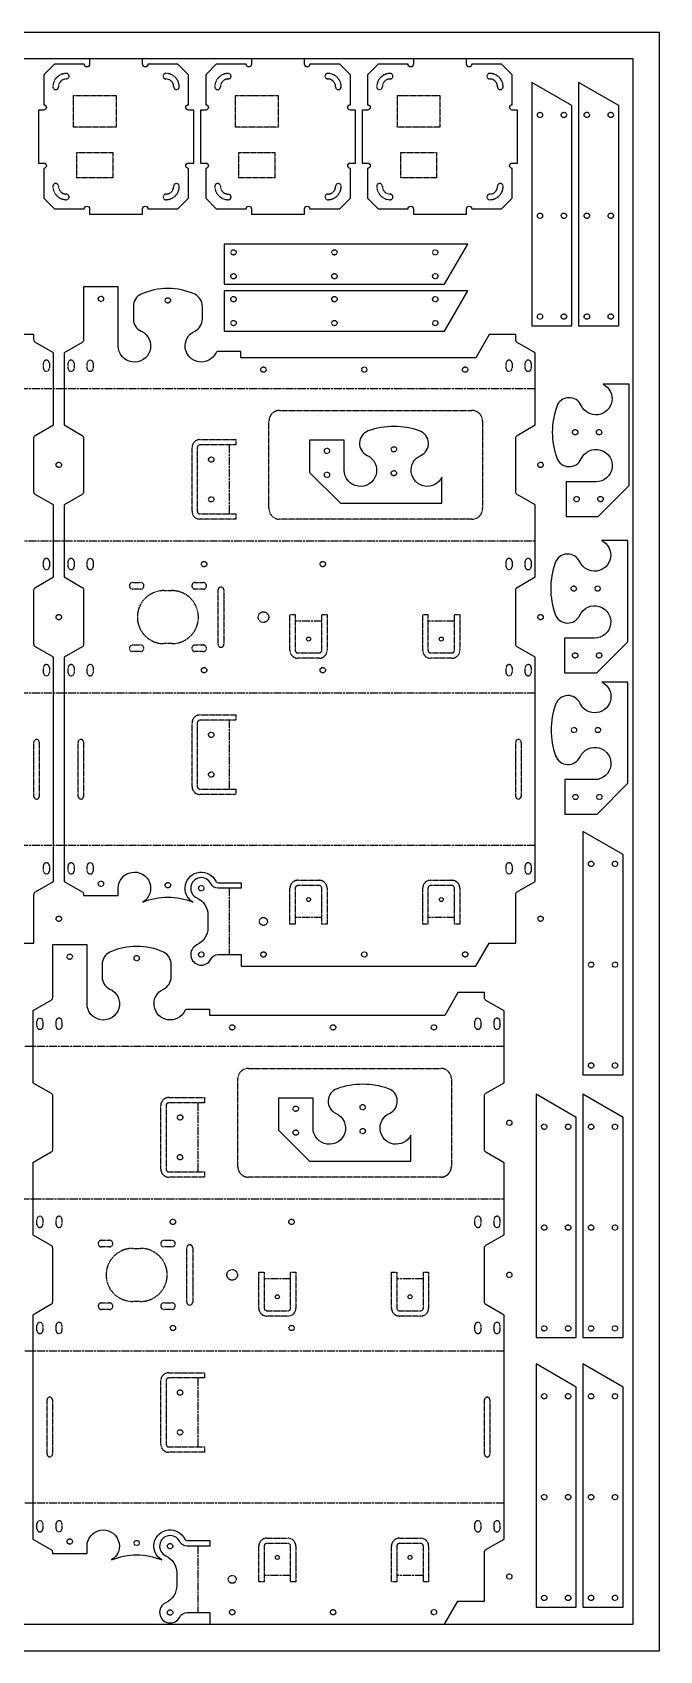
# Model space of a CAD drawing. Header units: millimetres. Extents: x -75 to 1145, y -98 to 1122.
# Drawn here: x 673 to 1145, y -98 to 1122 of the extents above; entities that cross this region are included whole.
import ezdxf

# ---------------------------------------------------------------- set-up
doc = ezdxf.new("R2010")
doc.units = ezdxf.units.MM
doc.linetypes.add('CHAIN', pattern=[0.7087, 0.4724, -0.0591, 0.1181, -0.0591])
for name, color, linetype, lineweight in [('Eje de pliegue (ISO)', 2, 'CHAIN', 25), ('fija', 5, 'CHAIN', 25), ('int', 1, 'CHAIN', 25)]:
    doc.layers.add(name, color=color, linetype=linetype, lineweight=lineweight)
doc.layers.add('perfo3mm', color=4, linetype='Continuous')
doc.layers.add('plancha', color=4, linetype='Continuous')

msp = doc.modelspace()

# ---------------------------------------------------------------- linework, layer by layer
for points in [[(794.4, 1023.9), (794.4, 1063.9), (790.4, 1063.9, -1), (790.4, 1067.9), (790.4, 1090.4), (782.4, 1098.4), (759.9, 1098.4, -1), (755.9, 1098.4), (755.9, 1102.4), (715.9, 1102.4), (715.9, 1098.4, -1), (711.9, 1098.4), (689.4, 1098.4), (681.4, 1090.4), (681.4, 1067.9, -1), (681.4, 1063.9), (677.4, 1063.9), (677.4, 1023.9), (681.4, 1023.9, -1), (681.4, 1019.9), (681.4, 997.4), (689.4, 989.4), (711.9, 989.4, -1), (715.9, 989.4), (715.9, 985.4), (755.9, 985.4), (755.9, 989.4, -1), (759.9, 989.4), (782.4, 989.4), (790.4, 997.4), (790.4, 1019.9, -1), (790.4, 1023.9)], [(916.4, 1023.9), (916.4, 1063.9), (912.4, 1063.9, -1), (912.4, 1067.9), (912.4, 1090.4), (904.4, 1098.4), (881.9, 1098.4, -1), (877.9, 1098.4), (877.9, 1102.4), (837.9, 1102.4), (837.9, 1098.4, -1), (833.9, 1098.4), (811.4, 1098.4), (803.4, 1090.4), (803.4, 1067.9, -1), (803.4, 1063.9), (799.4, 1063.9), (799.4, 1023.9), (803.4, 1023.9, -1), (803.4, 1019.9), (803.4, 997.4), (811.4, 989.4), (833.9, 989.4, -1), (837.9, 989.4), (837.9, 985.4), (877.9, 985.4), (877.9, 989.4, -1), (881.9, 989.4), (904.4, 989.4), (912.4, 997.4), (912.4, 1019.9, -1), (912.4, 1023.9)], [(1038.4, 1023.9), (1038.4, 1063.9), (1034.4, 1063.9, -1), (1034.4, 1067.9), (1034.4, 1090.4), (1026.4, 1098.4), (1003.9, 1098.4, -1), (999.9, 1098.4), (999.9, 1102.4), (959.9, 1102.4), (959.9, 1098.4, -1), (955.9, 1098.4), (933.4, 1098.4), (925.4, 1090.4), (925.4, 1067.9, -1), (925.4, 1063.9), (921.4, 1063.9), (921.4, 1023.9), (925.4, 1023.9, -1), (925.4, 1019.9), (925.4, 997.4), (933.4, 989.4), (955.9, 989.4, -1), (959.9, 989.4), (959.9, 985.4), (999.9, 985.4), (999.9, 989.4, -1), (1003.9, 989.4), (1026.4, 989.4), (1034.4, 997.4), (1034.4, 1019.9, -1), (1034.4, 1023.9)], [(1051.7, 482.4), (1051.7, 651.4), (1038.1, 659.2, -0.267949), (1037, 661.1), (1037, 702.1, -0.267949), (1038.1, 704), (1051.7, 711.9), (1051.7, 766.2), (1038, 774.1, -0.267949), (1037, 775.9), (1037, 816.9, -0.267949), (1038, 818.6), (1051.7, 826.5), (1051.7, 880.8), (1038.1, 888.7, -0.267949), (1037, 890.6), (1037, 894.6), (1017, 894.6), (1007, 877.2), (830, 877.2), (830, 881.9), (812.9, 881.9, 0.287272), (811.1, 880.7, -1.423241), (795.1, 897.2, 0.293925), (800.9, 906.3), (800.9, 915.9, 0.293925), (795.1, 925, 0.216961), (754.8, 925, 0.293925), (748.9, 915.9), (748.9, 906.3, 0.293925), (754.8, 897.2, -1.832561), (737.5, 886.1), (737.5, 930.5), (711.4, 930.5), (711.4, 890.6, -0.267949), (710.3, 888.7), (696.7, 880.8), (696.7, 826.5), (710.4, 818.6, -0.267949), (711.4, 816.9), (711.4, 775.9, -0.267949), (710.4, 774.1), (696.7, 766.2), (696.7, 711.9), (710.3, 704, -0.267949), (711.4, 702.1), (711.4, 661.1, -0.267949), (710.3, 659.2), (696.7, 651.4), (696.7, 482.4), (710.3, 474.6, -0.267949), (711.4, 472.7), (711.4, 471.7), (737.5, 471.7), (737.5, 477.2, -1.713898), (756, 466.7, -0.20201), (793.8, 466.7, -1.339934), (811.1, 482.5, 0.287272), (812.9, 481.4), (830.1, 481.4), (830.1, 477.2), (812.9, 477.2, -0.287272), (807.3, 480.7, 1.423241), (796.8, 469.9, -0.293925), (805.1, 457), (805.1, 447.4, -0.293925), (796.8, 434.5, 1.423241), (807.3, 423.7, -0.287272), (812.9, 427.2), (830.1, 427.2), (830.1, 418.4), (1006.9, 418.4), (1017, 435.8), (1037, 435.8), (1037, 472.7, -0.267949), (1038.1, 474.6)], [(1102.8, 857.2, -1.423241), (1086.4, 841.2, 0.674674), (1067.9, 840.4, 0.171755), (1067.9, 801.7, 0.674674), (1086.4, 800.9, -1.832561), (1097.5, 783.6), (1074.9, 783.6), (1074.9, 757.5), (1099.2, 757.5), (1122.5, 780.8), (1122.5, 857.2)], [(981.4, 787, -1.423241), (965.4, 803.5, 0.674674), (964.6, 822, 0.171755), (925.9, 822, 0.674674), (925.1, 803.5, -1.832561), (907.8, 792.4), (907.8, 814.9), (881.7, 814.9), (881.7, 790.7), (905, 767.4), (981.4, 767.4)], [(1101.7, 739.3, -1.423241), (1085.3, 723.3, 0.674674), (1066.7, 722.5, 0.171755), (1066.7, 683.8, 0.674674), (1085.3, 683, -1.832561), (1096.4, 665.7), (1073.8, 665.7), (1073.8, 639.6), (1098.1, 639.6), (1121.4, 662.9), (1121.4, 739.3)], [(1101.9, 632.6, -1.423241), (1085.5, 616.6, 0.674674), (1067, 615.8, 0.171755), (1067, 577.1, 0.674674), (1085.5, 576.3, -1.832561), (1096.6, 559.1), (1074, 559.1), (1074, 533), (1098.3, 533), (1121.6, 556.3), (1121.6, 632.6)], [(1028.2, -13.5), (1028.2, 155.4), (1014.6, 163.3, -0.267949), (1013.5, 165.2), (1013.5, 206.2, -0.267949), (1014.6, 208.1), (1028.2, 215.9), (1028.2, 270.3), (1014.5, 278.2, -0.267949), (1013.5, 279.9), (1013.5, 320.9, -0.267949), (1014.5, 322.6), (1028.2, 330.6), (1028.2, 384.9), (1014.6, 392.7, -0.267949), (1013.5, 394.6), (1013.5, 398.6), (993.5, 398.6), (983.5, 381.2), (806.5, 381.2), (806.5, 385.9), (789.4, 385.9, 0.287272), (787.6, 384.8, -1.423241), (771.6, 401.2, 0.293925), (777.4, 410.3), (777.4, 419.9, 0.293925), (771.6, 429, 0.216961), (731.3, 429, 0.293925), (725.4, 419.9), (725.4, 410.3, 0.293925), (731.3, 401.2, -1.832561), (714, 390.1), (714, 434.5), (687.9, 434.5), (687.9, 394.6, -0.267949), (686.8, 392.7), (673.2, 384.9), (673.2, 330.6), (686.9, 322.6, -0.267949), (687.9, 320.9), (687.9, 279.9, -0.267949), (686.9, 278.2), (673.2, 270.3), (673.2, 215.9), (686.8, 208.1, -0.267949), (687.9, 206.2), (687.9, 165.2, -0.267949), (686.8, 163.3), (673.2, 155.4), (673.2, -13.5), (686.8, -21.3, -0.267949), (687.9, -23.3), (687.9, -24.3), (714, -24.3), (714, -18.8, -1.713898), (732.5, -29.2, -0.20201), (770.3, -29.2, -1.339934), (787.6, -13.4, 0.287272), (789.4, -14.6), (806.6, -14.6), (806.6, -18.8), (789.4, -18.8, -0.287272), (783.8, -15.3, 1.423241), (773.3, -26, -0.293925), (781.6, -39), (781.6, -48.5, -0.293925), (773.3, -61.5, 1.423241), (783.8, -72.2, -0.287272), (789.4, -68.8), (806.6, -68.8), (806.6, -77.6), (983.4, -77.6), (993.5, -60.2), (1013.5, -60.2), (1013.5, -23.3, -0.267949), (1014.6, -21.3)], [(957.9, 291.1, -1.423241), (941.9, 307.5, 0.674674), (941.1, 326.1, 0.171755), (902.4, 326.1, 0.674674), (901.6, 307.5, -1.832561), (884.3, 296.4), (884.3, 319), (858.2, 319), (858.2, 294.7), (881.5, 271.4), (957.9, 271.4)]]:
    msp.add_lwpolyline(points, format="xyb", close=True)
for points in [[(1049.1, 1084.7), (1049.1, 901.2), (1079.4, 901.2), (1079.4, 1067.2)], [(1084.4, 1084.7), (1084.4, 901.2), (1114.7, 901.2), (1114.7, 1067.2)], [(1000.9, 962.8), (817.4, 962.8), (817.4, 932.5), (983.4, 932.5)], [(1000.9, 927.5), (817.4, 927.5), (817.4, 897.2), (983.4, 897.2)], [(1087.6, 520.1), (1087.6, 336.6), (1117.9, 336.6), (1117.9, 502.6)], [(1052.3, 321.9), (1052.3, 138.4), (1082.6, 138.4), (1082.6, 304.4)], [(1087.6, 321.9), (1087.6, 138.4), (1117.9, 138.4), (1117.9, 304.4)], [(1052.3, 118.7), (1052.3, -64.8), (1082.6, -64.8), (1082.6, 101.2)], [(1087.6, 118.7), (1087.6, -64.8), (1117.9, -64.8), (1117.9, 101.2)]]:
    msp.add_lwpolyline(points, close=True)
msp.add_lwpolyline([(654, 435.8), (674, 435.8), (674, 472.7, -0.267949), (675.1, 474.6), (688.7, 482.4), (688.7, 651.4), (675.1, 659.2, -0.267949), (674, 661.1), (674, 702.1, -0.267949), (675.1, 704), (688.7, 711.9), (688.7, 766.2), (675, 774.1, -0.267949), (674, 775.9), (674, 816.9, -0.267949), (675, 818.6), (688.7, 826.5), (688.7, 880.8), (675.1, 888.7, -0.267949), (674, 890.6), (674, 894.6), (654, 894.6)], format="xyb")
at = {"layer": 'Eje de pliegue (ISO)', "ltscale": 12.84403}
for p, q in [((1051.7, 853.7), (-29.3, 853.7)), ((821.1, 811.4), (821.1, 759.4)), ((-31.1, 739), (1051.7, 739)), ((890.9, 678.6), (870.9, 678.6)), ((990.9, 678.6), (970.9, 678.6)), ((1051.7, 624.3), (-29.3, 624.3)), ((821.1, 603.9), (821.1, 551.9)), ((1051.7, 509.5), (-29.3, 509.5)), ((821.1, 477.2), (821.1, 427.2)), ((890.9, 455.2), (870.9, 455.2)), ((990.9, 455.2), (970.9, 455.2)), ((1028.2, 357.8), (-52.8, 357.8)), ((797.6, 315.4), (797.6, 263.4)), ((-54.6, 243.1), (1028.2, 243.1)), ((867.4, 182.7), (847.4, 182.7)), ((967.4, 182.7), (947.4, 182.7)), ((1028.2, 128.3), (-52.8, 128.3)), ((797.6, 108), (797.6, 56)), ((1028.2, 13.6), (-52.8, 13.6)), ((797.6, -18.8), (797.6, -68.8)), ((867.4, -40.8), (847.4, -40.8)), ((967.4, -40.8), (947.4, -40.8))]:
    msp.add_line(p, q, dxfattribs=at)
at = {"layer": 'fija'}
for centre in [(692.7, 796.4), (1055.7, 796.4), (692.7, 681.6), (1055.7, 681.6), (692.7, 454.2), (1055.7, 454.2), (1032.2, 300.4), (1032.2, 185.7), (1032.2, -41.7)]:
    msp.add_circle(centre, 2, dxfattribs=at)
at = {"layer": 'int'}
for points in [[(698.4, 1091.5, -1), (698.4, 1087.3, 0.414214), (692.5, 1081.4, -1), (688.3, 1081.4, -0.414214)], [(783.5, 1081.4, -1), (779.3, 1081.4, 0.414214), (773.4, 1087.3, -1), (773.4, 1091.5, -0.414214)], [(820.4, 1091.5, -1), (820.4, 1087.3, 0.414214), (814.5, 1081.4, -1), (810.3, 1081.4, -0.414214)], [(905.5, 1081.4, -1), (901.3, 1081.4, 0.414214), (895.4, 1087.3, -1), (895.4, 1091.5, -0.414214)], [(942.4, 1091.5, -1), (942.4, 1087.3, 0.414214), (936.5, 1081.4, -1), (932.3, 1081.4, -0.414214)], [(1027.5, 1081.4, -1), (1023.3, 1081.4, 0.414214), (1017.4, 1087.3, -1), (1017.4, 1091.5, -0.414214)], [(698.4, 1000.5, -1), (698.4, 996.3, -0.414214), (688.3, 1006.4, -1), (692.5, 1006.4, 0.414214)], [(773.4, 996.3, -1), (773.4, 1000.5, 0.414214), (779.3, 1006.4, -1), (783.5, 1006.4, -0.414214)], [(820.4, 1000.5, -1), (820.4, 996.3, -0.414214), (810.3, 1006.4, -1), (814.5, 1006.4, 0.414214)], [(895.4, 996.3, -1), (895.4, 1000.5, 0.414214), (901.3, 1006.4, -1), (905.5, 1006.4, -0.414214)], [(942.4, 1000.5, -1), (942.4, 996.3, -0.414214), (932.3, 1006.4, -1), (936.5, 1006.4, 0.414214)], [(1017.4, 996.3, -1), (1017.4, 1000.5, 0.414214), (1023.3, 1006.4, -1), (1027.5, 1006.4, -0.414214)], [(685.6, 873.1), (685.6, 869.1, -1), (681.2, 869.1), (681.2, 873.1, -1)], [(699.8, 869.1), (699.8, 873.1, -1), (704.2, 873.1), (704.2, 869.1, -1)], [(714.2, 869.1), (714.2, 873.1, -1), (718.6, 873.1), (718.6, 869.1, -1)], [(1034.2, 873.1), (1034.2, 869.1, -1), (1029.8, 869.1), (1029.8, 873.1, -1)], [(1048.6, 873.1), (1048.6, 869.1, -1), (1044.2, 869.1), (1044.2, 873.1, -1)], [(851.1, 829.4, -0.414214), (859.1, 837.4), (1004, 837.4, -0.414214), (1012, 829.4), (1012, 763.4, -0.414214), (1004, 755.4), (859.1, 755.4, -0.414214), (851.1, 763.4)], [(826.1, 811.4), (799.1, 811.4, 0.414214), (797.1, 809.4), (797.1, 761.4, 0.414214), (799.1, 759.4), (826.1, 759.4), (826.1, 755.4), (799.1, 755.4, -0.414214), (793.1, 761.4), (793.1, 809.4, -0.414214), (799.1, 815.4), (826.1, 815.4)], [(685.6, 719.6, -1), (681.2, 719.6), (681.2, 723.6, -1), (685.6, 723.6)], [(699.8, 723.6, -1), (704.2, 723.6), (704.2, 719.6, -1), (699.8, 719.6)], [(714.2, 723.6, -1), (718.6, 723.6), (718.6, 719.6, -1), (714.2, 719.6)], [(1034.2, 719.6, -1), (1029.8, 719.6), (1029.8, 723.6, -1), (1034.2, 723.6)], [(1048.6, 719.6, -1), (1044.2, 719.6), (1044.2, 723.6, -1), (1048.6, 723.6)], [(748.4, 702.7, -1), (748.4, 707.7), (754.4, 707.7, -1), (754.4, 702.7)], [(801.5, 707.7, -1), (801.5, 702.7), (795.5, 702.7, -1), (795.5, 707.7)], [(771.9, 661.6, -1), (771.9, 701.6), (777.9, 701.6, -1), (777.9, 661.6)], [(812.7, 702.1, -1), (817.1, 702.1), (817.1, 661.1, -1), (812.7, 661.1)], [(870.9, 683.6), (870.9, 656.6, 0.414214), (872.9, 654.6), (888.9, 654.6, 0.414214), (890.9, 656.6), (890.9, 683.6), (894.9, 683.6), (894.9, 656.6, -0.414214), (888.9, 650.6), (872.9, 650.6, -0.414214), (866.9, 656.6), (866.9, 683.6)], [(970.9, 683.6), (970.9, 656.6, 0.414214), (972.9, 654.6), (988.9, 654.6, 0.414214), (990.9, 656.6), (990.9, 683.6), (994.9, 683.6), (994.9, 656.6, -0.414214), (988.9, 650.6), (972.9, 650.6, -0.414214), (966.9, 656.6), (966.9, 683.6)], [(754.4, 660.6, -1), (754.4, 655.6), (748.4, 655.6, -1), (748.4, 660.6)], [(801.5, 660.6, -1), (801.5, 655.6), (795.5, 655.6, -1), (795.5, 660.6)], [(685.6, 639.6, -1), (681.2, 639.6), (681.2, 643.6, -1), (685.6, 643.6)], [(704.2, 639.6, -1), (699.8, 639.6), (699.8, 643.6, -1), (704.2, 643.6)], [(718.6, 639.6, -1), (714.2, 639.6), (714.2, 643.6, -1), (718.6, 643.6)], [(1034.2, 639.6, -1), (1029.8, 639.6), (1029.8, 643.6, -1), (1034.2, 643.6)], [(1048.6, 639.6, -1), (1044.2, 639.6), (1044.2, 643.6, -1), (1048.6, 643.6)], [(826.1, 603.9), (799.1, 603.9, 0.414214), (797.1, 601.9), (797.1, 553.9, 0.414214), (799.1, 551.9), (826.1, 551.9), (826.1, 547.9), (799.1, 547.9, -0.414214), (793.1, 553.9), (793.1, 601.9, -0.414214), (799.1, 607.9), (826.1, 607.9)], [(674, 587.4, -1), (678, 587.4), (678, 546.4, -1), (674, 546.4)], [(707.4, 587.4, -1), (711.4, 587.4), (711.4, 546.4, -1), (707.4, 546.4)], [(1037, 587.4, -1), (1041, 587.4), (1041, 546.4, -1), (1037, 546.4)], [(685.6, 494.2), (685.6, 490.2, -1), (681.2, 490.2), (681.2, 494.2, -1)], [(704.2, 494.2), (704.2, 490.2, -1), (699.8, 490.2), (699.8, 494.2, -1)], [(718.6, 494.2), (718.6, 490.2, -1), (714.2, 490.2), (714.2, 494.2, -1)], [(1034.2, 494.2), (1034.2, 490.2, -1), (1029.8, 490.2), (1029.8, 494.2, -1)], [(1048.6, 494.2), (1048.6, 490.2, -1), (1044.2, 490.2), (1044.2, 494.2, -1)], [(890.9, 450.2), (890.9, 477.2, 0.414214), (888.9, 479.2), (872.9, 479.2, 0.414214), (870.9, 477.2), (870.9, 450.2), (866.9, 450.2), (866.9, 477.2, -0.414214), (872.9, 483.2), (888.9, 483.2, -0.414214), (894.9, 477.2), (894.9, 450.2)], [(970.9, 477.2), (970.9, 450.2), (966.9, 450.2), (966.9, 477.2, -0.414214), (972.9, 483.2), (988.9, 483.2, -0.414214), (994.9, 477.2), (994.9, 450.2), (990.9, 450.2), (990.9, 477.2, 0.414214), (988.9, 479.2), (972.9, 479.2, 0.414214)], [(676.3, 373.1), (676.3, 377.1, -1), (680.7, 377.1), (680.7, 373.1, -1)], [(690.7, 373.1), (690.7, 377.1, -1), (695.1, 377.1), (695.1, 373.1, -1)], [(1010.7, 377.1), (1010.7, 373.1, -1), (1006.3, 373.1), (1006.3, 377.1, -1)], [(1025.1, 377.1), (1025.1, 373.1, -1), (1020.7, 373.1), (1020.7, 377.1, -1)], [(827.6, 333.4, -0.414214), (835.6, 341.4), (980.5, 341.4, -0.414214), (988.5, 333.4), (988.5, 267.4, -0.414214), (980.5, 259.4), (835.6, 259.4, -0.414214), (827.6, 267.4)], [(802.6, 315.4), (775.6, 315.4, 0.414214), (773.6, 313.4), (773.6, 265.4, 0.414214), (775.6, 263.4), (802.6, 263.4), (802.6, 259.4), (775.6, 259.4, -0.414214), (769.6, 265.4), (769.6, 313.4, -0.414214), (775.6, 319.4), (802.6, 319.4)], [(676.3, 227.7, -1), (680.7, 227.7), (680.7, 223.7, -1), (676.3, 223.7)], [(690.7, 227.7, -1), (695.1, 227.7), (695.1, 223.7, -1), (690.7, 223.7)], [(1010.7, 223.7, -1), (1006.3, 223.7), (1006.3, 227.7, -1), (1010.7, 227.7)], [(1025.1, 223.7, -1), (1020.7, 223.7), (1020.7, 227.7, -1), (1025.1, 227.7)], [(724.9, 206.8, -1), (724.9, 211.8), (730.9, 211.8, -1), (730.9, 206.8)], [(778, 211.8, -1), (778, 206.8), (772, 206.8, -1), (772, 211.8)], [(789.2, 206.2, -1), (793.6, 206.2), (793.6, 165.2, -1), (789.2, 165.2)], [(748.4, 165.7, -1), (748.4, 205.7), (754.4, 205.7, -1), (754.4, 165.7)], [(847.4, 187.7), (847.4, 160.7, 0.414214), (849.4, 158.7), (865.4, 158.7, 0.414214), (867.4, 160.7), (867.4, 187.7), (871.4, 187.7), (871.4, 160.7, -0.414214), (865.4, 154.7), (849.4, 154.7, -0.414214), (843.4, 160.7), (843.4, 187.7)], [(947.4, 187.7), (947.4, 160.7, 0.414214), (949.4, 158.7), (965.4, 158.7, 0.414214), (967.4, 160.7), (967.4, 187.7), (971.4, 187.7), (971.4, 160.7, -0.414214), (965.4, 154.7), (949.4, 154.7, -0.414214), (943.4, 160.7), (943.4, 187.7)], [(730.9, 164.6, -1), (730.9, 159.6), (724.9, 159.6, -1), (724.9, 164.6)], [(778, 164.6, -1), (778, 159.6), (772, 159.6, -1), (772, 164.6)], [(680.7, 143.7, -1), (676.3, 143.7), (676.3, 147.7, -1), (680.7, 147.7)], [(695.1, 143.7, -1), (690.7, 143.7), (690.7, 147.7, -1), (695.1, 147.7)], [(1010.7, 143.7, -1), (1006.3, 143.7), (1006.3, 147.7, -1), (1010.7, 147.7)], [(1025.1, 143.7, -1), (1020.7, 143.7), (1020.7, 147.7, -1), (1025.1, 147.7)], [(802.6, 108), (775.6, 108, 0.414214), (773.6, 106), (773.6, 58, 0.414214), (775.6, 56), (802.6, 56), (802.6, 52), (775.6, 52, -0.414214), (769.6, 58), (769.6, 106, -0.414214), (775.6, 112), (802.6, 112)], [(683.9, 91.5, -1), (687.9, 91.5), (687.9, 50.5, -1), (683.9, 50.5)], [(1013.5, 91.5, -1), (1017.5, 91.5), (1017.5, 50.5, -1), (1013.5, 50.5)], [(680.7, -1.8), (680.7, -5.8, -1), (676.3, -5.8), (676.3, -1.8, -1)], [(695.1, -1.8), (695.1, -5.8, -1), (690.7, -5.8), (690.7, -1.8, -1)], [(1010.7, -1.8), (1010.7, -5.8, -1), (1006.3, -5.8), (1006.3, -1.8, -1)], [(1025.1, -1.8), (1025.1, -5.8, -1), (1020.7, -5.8), (1020.7, -1.8, -1)], [(867.4, -45.8), (867.4, -18.8, 0.414214), (865.4, -16.8), (849.4, -16.8, 0.414214), (847.4, -18.8), (847.4, -45.8), (843.4, -45.8), (843.4, -18.8, -0.414214), (849.4, -12.8), (865.4, -12.8, -0.414214), (871.4, -18.8), (871.4, -45.8)], [(947.4, -18.8), (947.4, -45.8), (943.4, -45.8), (943.4, -18.8, -0.414214), (949.4, -12.8), (965.4, -12.8, -0.414214), (971.4, -18.8), (971.4, -45.8), (967.4, -45.8), (967.4, -18.8, 0.414214), (965.4, -16.8), (949.4, -16.8, 0.414214)]]:
    msp.add_lwpolyline(points, format="xyb", close=True, dxfattribs=at)
for points in [[(735.9, 1050.9), (703.9, 1050.9), (703.9, 1074.9), (735.9, 1074.9)], [(857.9, 1050.9), (825.9, 1050.9), (825.9, 1074.9), (857.9, 1074.9)], [(979.9, 1050.9), (947.9, 1050.9), (947.9, 1074.9), (979.9, 1074.9)], [(706.4, 1012.9), (706.4, 1031.9), (733.4, 1031.9), (733.4, 1012.9)], [(828.4, 1012.9), (828.4, 1031.9), (855.4, 1031.9), (855.4, 1012.9)], [(950.4, 1012.9), (950.4, 1031.9), (977.4, 1031.9), (977.4, 1012.9)]]:
    msp.add_lwpolyline(points, close=True, dxfattribs=at)
for centre, radius in [((1055.3, 1060.2), 2), ((1073.3, 1060.2), 2), ((1090.6, 1060.2), 2), ((1108.6, 1060.2), 2), ((1055.3, 984.2), 2), ((1073.3, 984.2), 2), ((1090.6, 984.2), 2), ((1108.6, 984.2), 2), ((824.4, 956.6), 2), ((900.4, 956.6), 2), ((976.4, 956.6), 2), ((824.4, 938.6), 2), ((900.4, 938.6), 2), ((976.4, 938.6), 2), ((724.5, 921.5), 2), ((774.9, 920.4), 2), ((824.4, 921.3), 2), ((900.4, 921.3), 2), ((976.4, 921.3), 2), ((824.4, 903.3), 2), ((900.4, 903.3), 2), ((976.4, 903.3), 2), ((1055.3, 908.2), 2), ((1073.3, 908.2), 2), ((1090.6, 908.2), 2), ((1108.6, 908.2), 2), ((846.9, 868.2), 2), ((922.9, 868.2), 2), ((998.9, 868.2), 2), ((1081.8, 821), 2), ((1099.8, 821), 2), ((894.8, 806.9), 2), ((945.2, 808.1), 2), ((807.6, 800.4), 2), ((894.8, 788.9), 2), ((945.2, 790.1), 2), ((807.6, 770.4), 2), ((1082.9, 770.6), 2), ((1100.9, 770.6), 2), ((802.2, 721.6), 2), ((891.6, 721.6), 2), ((1080.7, 703.1), 2), ((1098.7, 703.1), 2), ((846.9, 681.6), 4), ((1081.8, 652.7), 2), ((1099.8, 652.7), 2), ((802.2, 641.6), 2), ((891.6, 641.6), 2), ((1080.9, 596.5), 2), ((1098.9, 596.5), 2), ((807.6, 592.9), 2), ((807.6, 562.9), 2), ((1082, 546), 2), ((1100, 546), 2), ((1093.8, 495.6), 2), ((1111.8, 495.6), 2), ((724.5, 480.6), 2), ((774.9, 479.5), 2), ((800.1, 477.2), 2), ((846.9, 452.2), 3), ((701, 425.6), 2), ((800.1, 427.2), 2), ((846.9, 427.3), 2), ((922.9, 427.3), 2), ((998.9, 427.3), 2), ((751.4, 424.5), 2), ((1093.8, 419.6), 2), ((1111.8, 419.6), 2), ((823.4, 372.3), 2), ((899.4, 372.3), 2), ((975.4, 372.3), 2), ((1093.8, 343.6), 2), ((1111.8, 343.6), 2), ((784.1, 304.4), 2), ((871.3, 311), 2), ((921.7, 312.1), 2), ((871.3, 293), 2), ((921.7, 294.1), 2), ((1058.5, 297.4), 2), ((1076.5, 297.4), 2), ((1093.8, 297.4), 2), ((1111.8, 297.4), 2), ((784.1, 274.4), 2), ((778.7, 225.7), 2), ((868.1, 225.7), 2), ((1058.5, 221.4), 2), ((1076.5, 221.4), 2), ((1093.8, 221.4), 2), ((1111.8, 221.4), 2), ((823.4, 185.7), 4), ((778.7, 145.7), 2), ((868.1, 145.7), 2), ((1058.5, 145.4), 2), ((1076.5, 145.4), 2), ((1093.8, 145.4), 2), ((1111.8, 145.4), 2), ((784.1, 97), 2), ((1058.5, 94.2), 2), ((1076.5, 94.2), 2), ((1093.8, 94.2), 2), ((1111.8, 94.2), 2), ((784.1, 67), 2), ((1058.5, 18.2), 2), ((1076.5, 18.2), 2), ((1093.8, 18.2), 2), ((1111.8, 18.2), 2), ((701, -15.3), 2), ((751.4, -16.4), 2), ((776.6, -18.8), 2), ((823.4, -43.8), 3), ((1058.5, -57.8), 2), ((1076.5, -57.8), 2), ((1093.8, -57.8), 2), ((1111.8, -57.8), 2), ((776.6, -68.8), 2), ((823.4, -68.6), 2), ((899.4, -68.6), 2), ((975.4, -68.6), 2)]:
    msp.add_circle(centre, radius, dxfattribs=at)
at = {"layer": 'perfo3mm'}
for centre in [(880.9, 665.1), (980.9, 665.1), (880.9, 468.7), (980.9, 468.7), (857.4, 169.2), (957.4, 169.2), (857.4, -27.3), (957.4, -27.3)]:
    msp.add_circle(centre, 1.5, dxfattribs=at)
at = {"layer": 'plancha'}
for points in [[(-74.6, -97.6), (1145.4, -97.6), (1145.4, 1122.4), (-74.6, 1122.4)], [(-54.6, -77.6), (1125.4, -77.6), (1125.4, 1102.4), (-54.6, 1102.4)]]:
    msp.add_lwpolyline(points, close=True, dxfattribs=at)

doc.saveas('drawing.dxf')
